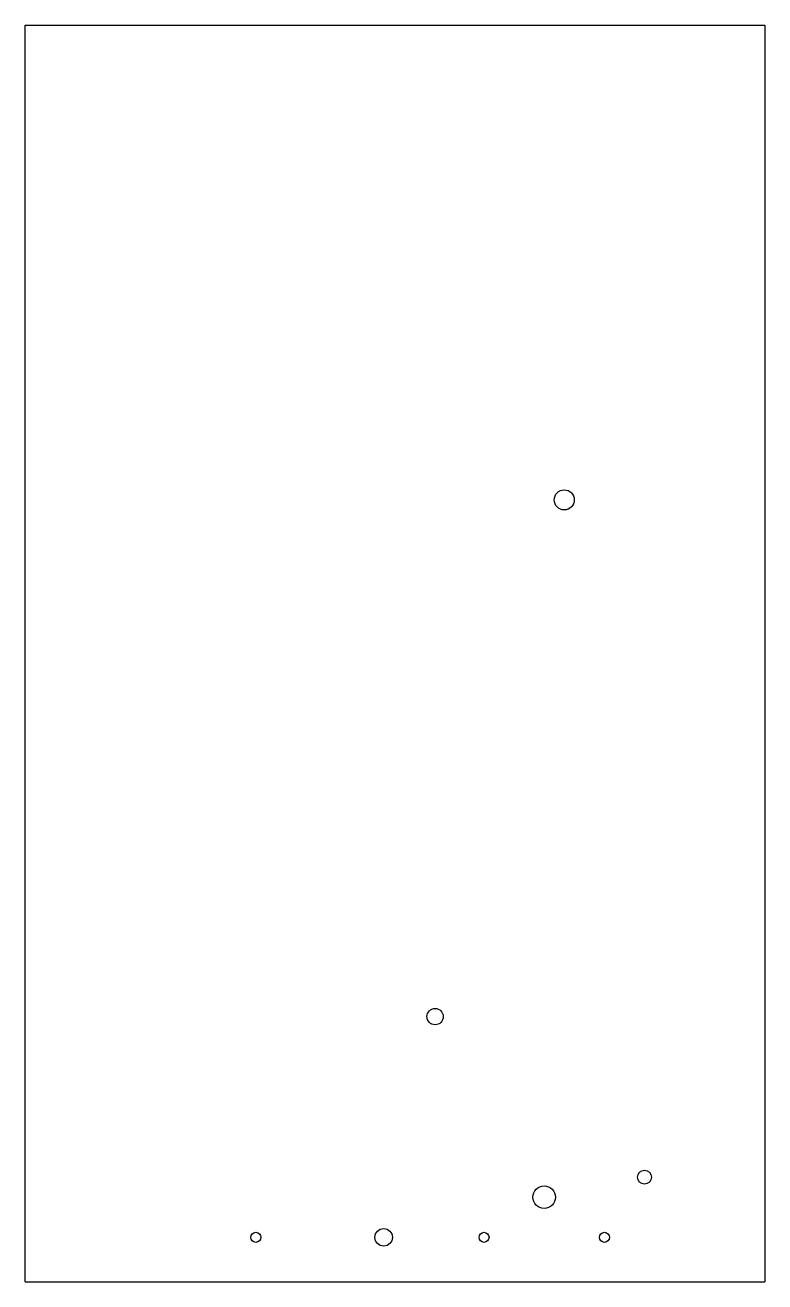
# Model space of a CAD drawing. Header units: inches. Extents: x 0 to 74, y -125 to 0.
import ezdxf

# ---------------------------------------------------------------- set-up
doc = ezdxf.new("R2010")
doc.units = ezdxf.units.IN
doc.header["$MEASUREMENT"] = 0

msp = doc.modelspace()

# ---------------------------------------------------------------- linework, layer by layer
at = {"color": 7, "linetype": 'Continuous', "lineweight": 25}
for p, q in [((0, 0), (73.75, 0)), ((0, -125.251), (0, 0)), ((73.75, 0), (73.75, -125.251)), ((0, -125.251), (73.75, -125.251))]:
    msp.add_line(p, q, dxfattribs=at)
for centre, radius in [((53.75, -47.313), 1), ((40.875, -98.813), 0.812), ((61.75, -114.813), 0.688), ((51.75, -116.813), 1.125), ((35.75, -120.813), 0.875), ((23, -120.813), 0.5), ((45.75, -120.813), 0.5), ((57.75, -120.813), 0.5)]:
    msp.add_circle(centre, radius, dxfattribs=at)

doc.saveas('drawing.dxf')
